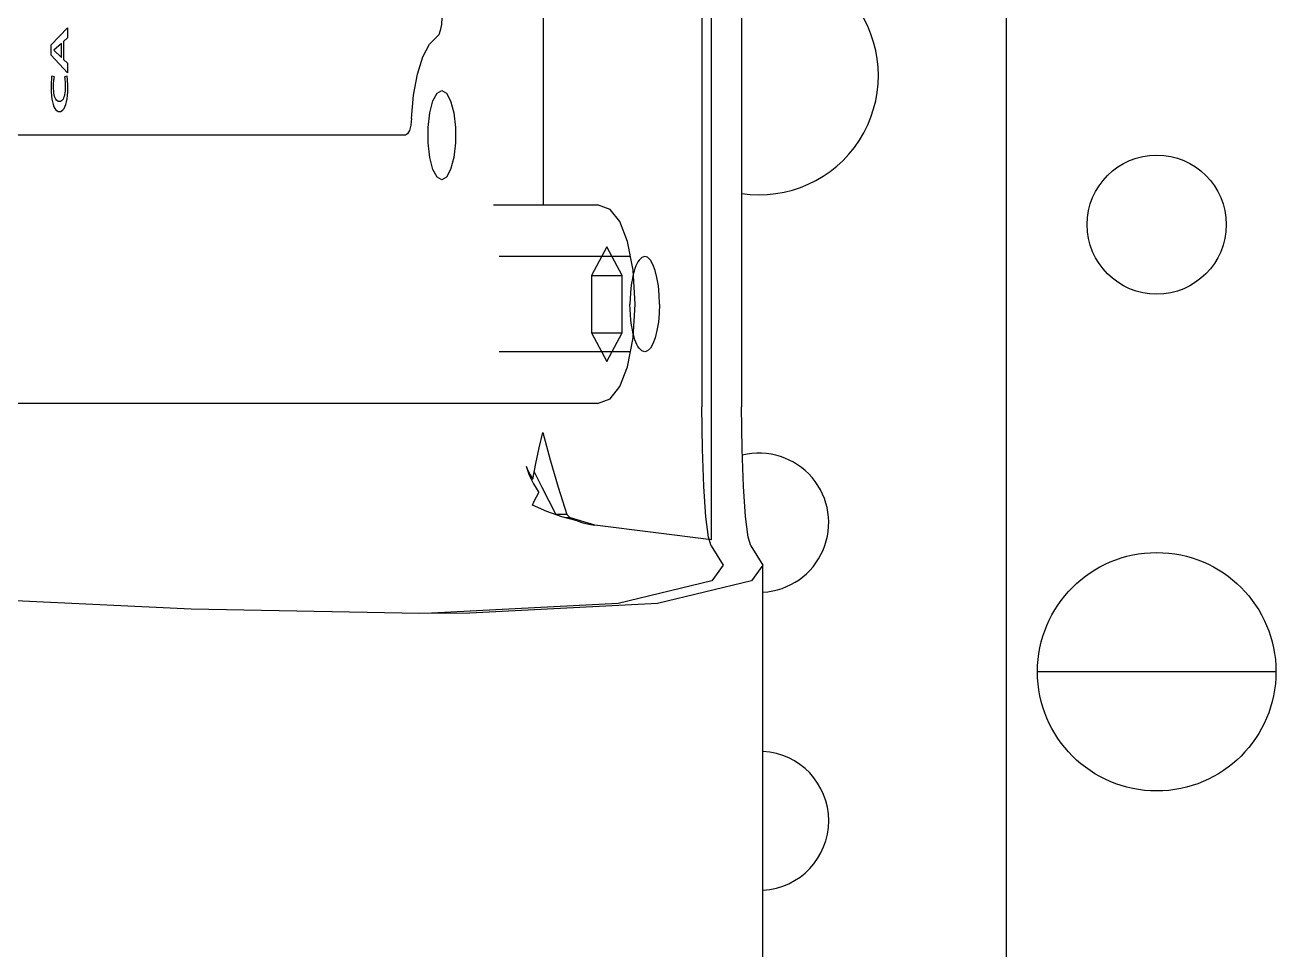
# Model space of a CAD drawing. Header units: millimetres. Extents: x 1084702 to 1166801, y 36632 to 124519.
# Drawn here: x 1098093.2 to 1098156.2, y 59079 to 59125.6 of the extents above; entities that cross this region are included whole.
import ezdxf

# ---------------------------------------------------------------- set-up
doc = ezdxf.new("R2010")
doc.units = ezdxf.units.MM
doc.header["$LTSCALE"] = 250
doc.linetypes.add('CENTER', pattern=[3, 2.5, -0.25, 0, -0.25])
doc.layers.get('0').update_dxf_attribs({"color": 255})

# ---------------------------------------------------------------- blocks, each defined once
blk = doc.blocks.new('PK65002M m platform_top')
at = {"linetype": 'Continuous'}
for p, q in [((-9979.888, 2304.678), (-9979.888, 2273.318)), ((-10005.695, 2278.678), (-9993.695, 2278.678)), ((-9979.888, 2273.315), (-9979.308, 2274.106)), ((-9979.27, 2272.341), (-9979.888, 2273.315)), ((-9977.273, 2272.341), (-9977.888, 2273.315)), ((-9977.291, 2272.035), (-9971.425, 2271.304)), ((-9977.291, 2272.035), (-9977.291, 2238.254)), ((-9977.273, 2272.341), (-9977.142, 2271.901)), ((-9977.142, 2271.901), (-9977.018, 2270.874)), ((-9971.126, 2271.254), (-9971.425, 2271.304)), ((-9971.425, 2271.304), (-9970.203, 2270.931)), ((-9970.832, 2271.18), (-9971.126, 2271.254)), ((-9970.545, 2271.082), (-9970.832, 2271.18)), ((-9970.545, 2271.082), (-9969.76, 2270.876)), ((-9970.203, 2270.931), (-9969.97, 2270.931)), ((-9970.014, 2270.769), (-9969.471, 2270.769)), ((-9969.76, 2270.876), (-9969.007, 2270.613)), ((-9968.755, 2269.39), (-9969.471, 2270.769)), ((-9969.007, 2270.613), (-9968.295, 2270.301)), ((-9968.383, 2268.623), (-9968.755, 2269.39)), ((-9968.336, 2269.228), (-9968.612, 2269.651)), ((-9968.313, 2268.985), (-9968.464, 2268.201)), ((-9968.123, 2268.786), (-9968.336, 2269.228)), ((-9968.313, 2268.985), (-9968.219, 2268.985)), ((-9967.974, 2268.333), (-9968.123, 2268.786)), ((-9978.811, 2238.254), (-9978.811, 2265.35)), ((-9976.817, 2238.254), (-9976.817, 2265.35)), ((-9971.561, 2265.178), (-9889.581, 2265.178)), ((-9972.037, 2263.065), (-9972.809, 2261.622)), ((-9971.264, 2261.622), (-9972.037, 2263.065)), ((-9973.218, 2262.578), (-9966.613, 2262.578)), ((-9971.264, 2261.622), (-9972.809, 2261.622)), ((-9972.809, 2261.622), (-9972.809, 2258.735)), ((-9971.264, 2258.735), (-9971.264, 2261.622)), ((-9971.264, 2258.735), (-9972.809, 2258.735)), ((-9972.809, 2258.735), (-9972.037, 2257.292)), ((-9972.037, 2257.292), (-9971.264, 2258.735)), ((-9973.218, 2257.778), (-9966.613, 2257.778)), ((-9966.33, 2255.178), (-9971.561, 2255.178)), ((-9968.826, 2238.254), (-9968.826, 2255.178)), ((-9961.9, 2251.678), (-9892.319, 2251.678)), ((-9944.556, 2250.489), (-9944.672, 2250.408)), ((-9944.429, 2250.489), (-9944.556, 2250.489)), ((-9944.312, 2250.408), (-9944.429, 2250.489)), ((-9944.875, 2249.853), (-9944.895, 2249.682)), ((-9944.847, 2250.004), (-9944.875, 2249.853)), ((-9944.812, 2250.135), (-9944.847, 2250.004)), ((-9944.771, 2250.246), (-9944.812, 2250.135)), ((-9944.724, 2250.337), (-9944.771, 2250.246)), ((-9944.672, 2250.408), (-9944.724, 2250.337)), ((-9944.706, 2249.797), (-9944.675, 2249.861)), ((-9944.675, 2249.861), (-9944.638, 2249.913)), ((-9944.638, 2249.913), (-9944.595, 2249.952)), ((-9944.595, 2249.952), (-9944.547, 2249.976)), ((-9944.547, 2249.976), (-9944.438, 2249.976)), ((-9944.438, 2249.976), (-9944.346, 2249.913)), ((-9944.346, 2249.913), (-9944.31, 2249.861)), ((-9944.26, 2250.338), (-9944.312, 2250.408)), ((-9944.31, 2249.861), (-9944.278, 2249.797)), ((-9944.214, 2250.247), (-9944.26, 2250.338)), ((-9944.173, 2250.137), (-9944.214, 2250.247)), ((-9944.138, 2250.007), (-9944.173, 2250.137)), ((-9944.11, 2249.859), (-9944.138, 2250.007)), ((-9944.089, 2249.691), (-9944.11, 2249.859)), ((-9944.908, 2249.492), (-9944.913, 2249.283)), ((-9944.913, 2249.283), (-9944.912, 2249.181)), ((-9944.895, 2249.682), (-9944.908, 2249.492)), ((-9944.789, 2249.238), (-9944.78, 2249.449)), ((-9944.788, 2249.142), (-9944.789, 2249.238)), ((-9944.78, 2249.449), (-9944.769, 2249.548)), ((-9944.769, 2249.548), (-9944.753, 2249.639)), ((-9944.753, 2249.639), (-9944.732, 2249.723)), ((-9944.732, 2249.723), (-9944.706, 2249.797)), ((-9944.278, 2249.797), (-9944.252, 2249.723)), ((-9944.252, 2249.723), (-9944.232, 2249.639)), ((-9944.232, 2249.639), (-9944.216, 2249.548)), ((-9944.216, 2249.548), (-9944.205, 2249.449)), ((-9944.205, 2249.449), (-9944.198, 2249.346)), ((-9944.198, 2249.346), (-9944.196, 2249.238)), ((-9944.196, 2249.238), (-9944.198, 2249.138)), ((-9944.076, 2249.504), (-9944.089, 2249.691)), ((-9944.072, 2249.298), (-9944.076, 2249.504)), ((-9944.073, 2249.186), (-9944.072, 2249.298)), ((-9944.912, 2249.181), (-9944.91, 2249.082)), ((-9944.91, 2249.082), (-9944.906, 2248.989)), ((-9944.906, 2248.989), (-9944.902, 2248.902)), ((-9944.902, 2248.902), (-9944.896, 2248.826)), ((-9944.896, 2248.826), (-9944.89, 2248.761)), ((-9944.89, 2248.761), (-9944.884, 2248.711)), ((-9944.884, 2248.711), (-9944.747, 2248.737)), ((-9944.785, 2249.055), (-9944.788, 2249.142)), ((-9944.78, 2248.977), (-9944.785, 2249.055)), ((-9944.773, 2248.906), (-9944.78, 2248.977)), ((-9944.766, 2248.844), (-9944.773, 2248.906)), ((-9944.757, 2248.787), (-9944.766, 2248.844)), ((-9944.747, 2248.737), (-9944.757, 2248.787)), ((-9944.233, 2248.783), (-9944.241, 2248.737)), ((-9944.241, 2248.737), (-9944.106, 2248.711)), ((-9944.225, 2248.837), (-9944.233, 2248.783)), ((-9944.217, 2248.898), (-9944.225, 2248.837)), ((-9944.209, 2248.968), (-9944.217, 2248.898)), ((-9944.202, 2249.048), (-9944.209, 2248.968)), ((-9944.198, 2249.138), (-9944.202, 2249.048)), ((-9944.106, 2248.711), (-9944.1, 2248.76)), ((-9944.1, 2248.76), (-9944.094, 2248.823)), ((-9944.094, 2248.823), (-9944.088, 2248.899)), ((-9944.088, 2248.899), (-9944.082, 2248.985)), ((-9944.082, 2248.985), (-9944.077, 2249.081)), ((-9944.077, 2249.081), (-9944.073, 2249.186)), ((-9944.901, 2248.544), (-9944.084, 2247.657)), ((-9944.901, 2248.059), (-9944.901, 2248.544)), ((-9944.704, 2247.869), (-9944.901, 2248.059)), ((-9944.704, 2246.96), (-9944.704, 2247.869)), ((-9944.208, 2247.403), (-9944.59, 2247.767)), ((-9944.59, 2247.767), (-9944.59, 2247.062)), ((-9944.59, 2247.062), (-9944.208, 2247.396)), ((-9944.208, 2247.396), (-9944.208, 2247.403)), ((-9944.084, 2247.657), (-9944.084, 2247.126)), ((-9944.084, 2247.126), (-9944.901, 2246.274)), ((-9944.901, 2246.774), (-9944.704, 2246.96)), ((-9944.901, 2246.274), (-9944.901, 2246.774))]:
    blk.add_line(p, q, dxfattribs=at)
at = {"linetype": 'CENTER'}
blk.add_lwpolyline([(-9992.124, 1356.613), (-9992.124, 4178.531)], dxfattribs=at)
at = {"linetype": 'Continuous'}
for points in [[(-9979.308, 2274.106), (-9974.574, 2275.243), (-9965.132, 2275.73), (-9962.62, 2275.745)], [(-9977.888, 2273.315), (-9977.311, 2274.106), (-9972.605, 2275.243), (-9963.216, 2275.73)], [(-9962.62, 2275.745), (-9951.125, 2275.53), (-9932.729, 2274.661)], [(-9979.27, 2272.341), (-9979.137, 2271.899), (-9979.012, 2270.867), (-9978.907, 2269.354), (-9978.836, 2267.47), (-9978.811, 2265.35)], [(-9977.018, 2270.874), (-9976.913, 2269.363), (-9976.843, 2267.476), (-9976.817, 2265.35)], [(-9970.014, 2270.769), (-9970.077, 2270.823), (-9970.14, 2270.877), (-9970.203, 2270.931)], [(-9968.82, 2266.632), (-9969.182, 2268.011), (-9969.584, 2269.39), (-9970.014, 2270.769)], [(-9968.295, 2270.301), (-9968.383, 2270.097), (-9968.489, 2269.88), (-9968.612, 2269.651)], [(-9967.974, 2268.333), (-9968.066, 2268.55), (-9968.179, 2268.768), (-9968.313, 2268.985)], [(-9968.464, 2268.201), (-9968.634, 2267.416), (-9968.82, 2266.632)], [(-9971.561, 2265.178), (-9972.198, 2264.945), (-9972.688, 2264.328), (-9973.075, 2263.326), (-9973.353, 2261.875), (-9973.452, 2260.178)], [(-9974.68, 2260.178), (-9974.666, 2260.645), (-9974.624, 2261.093), (-9974.555, 2261.514), (-9974.463, 2261.876), (-9974.349, 2262.177), (-9974.221, 2262.397), (-9974.083, 2262.533), (-9973.936, 2262.578), (-9973.792, 2262.531), (-9973.651, 2262.391)], [(-9973.651, 2262.391), (-9973.597, 2262.309), (-9973.546, 2262.214), (-9973.495, 2262.1), (-9973.448, 2261.979), (-9973.405, 2261.846), (-9973.363, 2261.693)], [(-9973.363, 2261.693), (-9973.315, 2261.476), (-9973.273, 2261.235), (-9973.241, 2260.988), (-9973.217, 2260.723), (-9973.202, 2260.451), (-9973.197, 2260.178)], [(-9974.68, 2260.178), (-9974.666, 2259.712), (-9974.624, 2259.264), (-9974.555, 2258.843), (-9974.463, 2258.481), (-9974.349, 2258.179), (-9974.221, 2257.96), (-9974.083, 2257.824), (-9973.936, 2257.778), (-9973.792, 2257.826), (-9973.651, 2257.966)], [(-9973.452, 2260.178), (-9973.352, 2258.474), (-9973.074, 2257.024), (-9972.687, 2256.026), (-9972.197, 2255.411), (-9971.561, 2255.178)], [(-9973.363, 2258.666), (-9973.315, 2258.883), (-9973.273, 2259.123), (-9973.24, 2259.37), (-9973.216, 2259.635), (-9973.202, 2259.899), (-9973.197, 2260.178)], [(-9973.651, 2257.966), (-9973.597, 2258.048), (-9973.546, 2258.143), (-9973.495, 2258.257), (-9973.448, 2258.378), (-9973.404, 2258.517), (-9973.363, 2258.666)], [(-9963.728, 2249.428), (-9963.966, 2249.564), (-9964.175, 2249.955), (-9964.33, 2250.553), (-9964.412, 2251.288), (-9964.412, 2252.069), (-9964.33, 2252.803), (-9964.175, 2253.402), (-9963.966, 2253.793), (-9963.728, 2253.928)], [(-9963.728, 2253.928), (-9963.49, 2253.793), (-9963.281, 2253.402), (-9963.126, 2252.803), (-9963.043, 2252.069), (-9963.043, 2251.288), (-9963.126, 2250.553), (-9963.281, 2249.955), (-9963.49, 2249.564), (-9963.728, 2249.428)], [(-9962.204, 2250.845), (-9962.168, 2251.174), (-9962.099, 2251.442), (-9962.006, 2251.618), (-9961.9, 2251.678)], [(-9962.204, 2250.845), (-9962.313, 2249.666), (-9962.509, 2248.606), (-9962.778, 2247.734), (-9963.106, 2247.101), (-9963.47, 2246.748)], [(-9963.728, 2245.762), (-9963.709, 2246.106), (-9963.655, 2246.408), (-9963.572, 2246.631), (-9963.47, 2246.748)]]:
    blk.add_lwpolyline(points, dxfattribs=at)
for centre, radius in [((-9999.695, 2278.678), 6), ((-9999.695, 2256.178), 3.5)]:
    blk.add_circle(centre, radius, dxfattribs=at)
for centre, radius, start, end in [((-9979.695, 2286.178), 3.5, 93.17799, 266.83511), ((-9979.695, 2271.178), 3.5, 93.16489, 284.02455), ((-9979.695, 2248.678), 6, 81.51388, 278.48612)]:
    blk.add_arc(centre, radius, start, end, dxfattribs=at)
blk = doc.blocks.new('1-deck_B4_1')
at = {"linetype": 'CENTER', "rotation": 180}
blk.add_blockref('PK65002M m platform_top', (70387.468, 26963.109), dxfattribs=at)

msp = doc.modelspace()

# ---------------------------------------------------------------- block references
msp.add_blockref('1-deck_B4_1', (1017763.013, 34408.576))

doc.saveas('drawing.dxf')
